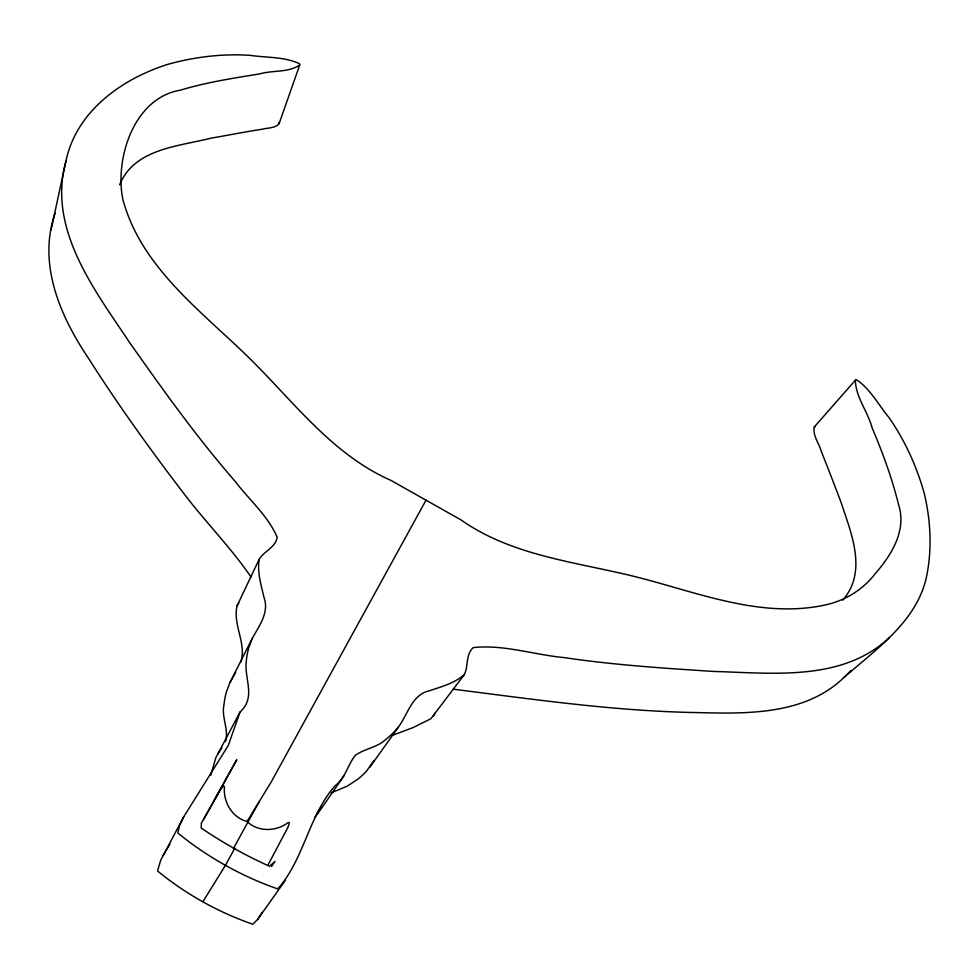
<?xml version="1.0" encoding="UTF-8"?>
<svg xmlns="http://www.w3.org/2000/svg" width="979" height="979" viewBox="0 0 979 979"><rect width="100%" height="100%" fill="white"/><g stroke="black" fill="none" stroke-linecap="round" stroke-linejoin="round"><path stroke-width="1.47" d="M55.179 213.153C37.312 263.865 60.368 316.621 88.648 358.547C118.924 406.187 152.002 452.029 186.353 496.806C207.377 523.998 231.644 548.693 251.077 577.096M201.282 824.367L201.258 828.075C222.661 842.674 245.888 855.67 269.519 866.28L274.989 861.373L271.587 866.391M119.646 184.798C134.331 148.514 178.57 146.446 211.256 138.112C228.266 135.237 245.178 131.798 262.237 129.228C267.757 127.723 275.038 128.42 279.076 123.721L299.733 64.981L299.513 63.721C284.314 56.537 266.104 57.785 249.669 55.301C222.086 53.564 194.221 56.929 167.654 64.394C121.775 78.895 76.411 111.214 66.009 160.886C47.09 228.511 94.18 289.38 129.35 342.148C162.844 389.752 196.742 437.221 234.984 481.191C249.033 499.682 267.965 515.762 277.228 537.336C275.283 547.64 264.318 550.993 259.251 559.107L237.028 605.928C232.647 624.822 246.671 643.411 240.944 662M51.018 230.004L66.009 160.886M259.251 559.107C257.036 571.846 261.087 584.904 263.963 597.288C269.58 612.401 259.043 625.948 252.203 638.516L229.796 682.865L226.333 692.202A86.397 77.365 31.6 0 0 224.032 704.562C221.083 717.081 229.208 729.367 225.476 741.617M210.73 775.356L215.808 757.758L240.014 712.076C256.461 697.072 243.967 679.12 246.329 660.911A90.374 79.666 31.5 0 1 248.654 648.147L252.203 638.516M453.204 689.179C534.155 699.447 615.155 711.182 696.962 712.577C747.258 713.862 804.983 715.086 843.898 677.554C875.985 649.187 916.895 621.592 926.55 576.643C932.192 549.097 930.723 520.314 924.176 493.061C916.662 466.457 905.085 440.844 889.348 418.082C878.763 405.294 870.466 389.091 856.539 379.742L855.389 380.195C855.548 396.887 867.908 411.767 872.13 427.872C882.703 452.763 892.053 478.217 898.526 504.503C906.933 530.312 891.588 554.909 875.214 573.657C863.466 589.174 846.284 599.821 827.475 604.471C758.297 620.478 690.379 589.015 623.99 573.988C568.358 561.102 508.945 553.735 461.06 519.935L390.964 480.408C331.624 454.293 292.635 400.313 247.503 356.307C200.022 310.159 140.805 266.496 122.877 199.471C114.531 158.769 133.829 97.998 180.197 90.227C206.092 82.358 232.843 78.271 259.484 73.939C272.431 70.047 288.475 72.874 299.733 64.981M855.389 380.195L814.259 426.979C812.497 435.251 818.86 443.01 821.038 450.719C827.916 467.999 834.61 485.364 841.206 502.753C851.326 533.702 867.651 571.663 842.699 600.188M320.928 807.455L314.504 817.942M392.591 735.241L412.881 727.678L430.907 718.721L464.401 674.494C468.549 665.867 465.539 654.792 473.175 647.609C503.487 644.28 533.91 654.755 564.051 657.594C613.515 664.937 663.481 668.204 713.348 671.423C772.455 673.075 842.356 681.898 889.409 637.537M240.014 712.076L228.229 745.557L183.697 816.841L160.703 860.223L157.546 870.98C185.398 893.876 218.696 912.514 252.802 924.237L257.575 919.489L262.225 912.318M433.379 716.261L434.945 713.153M268.283 864.469L287.899 827.377L289.135 824.024L289.099 822.531L288.022 822.629C276.298 831.648 258.052 832.248 247.075 821.479C232.109 817.71 223.09 801.789 224.448 787.018L223.958 786.039L222.686 786.798L220.508 789.637L201.209 823.461M183.697 816.841L179.341 826.154L177.848 833.007C207.12 856.98 242.009 876.523 277.755 888.92C304.053 859.415 308.764 815.495 335.112 785.672C345.575 778.048 347.631 764.746 355.365 755.298C364.788 748.543 377.319 747.552 385.934 739.304A90.374 79.678 31 0 0 395.418 730.567C407.619 717.803 410.066 694.76 429.965 690.599C441.847 686.548 454.929 683.097 464.401 674.494M229.796 682.865L235.621 672.487M233.381 848.548L258.811 802.29M234.923 848.059L225.562 865.093L203.008 901.598M426.024 500.171L271.11 782.172L247.075 821.479M214.364 800.002L236.82 759.68L203.51 819.558M374.076 760.499L366.648 770.926A86.397 77.378 31 0 1 357.482 779.431L347.178 786.198L331.196 792.806M163.212 855.377L165.732 851.057M237.028 605.928L238.815 602.929M166.369 849.98L169.979 844.131M217.693 754.038L221.939 747.748M317.159 814.552L344.18 775.429M257.575 919.489L285.415 880.231M369.695 767.365L398.551 726.895M843.898 677.554L851.02 670.529M814.259 426.979L815.385 426.526M278.856 122.497L279.076 123.721"/></g></svg>
